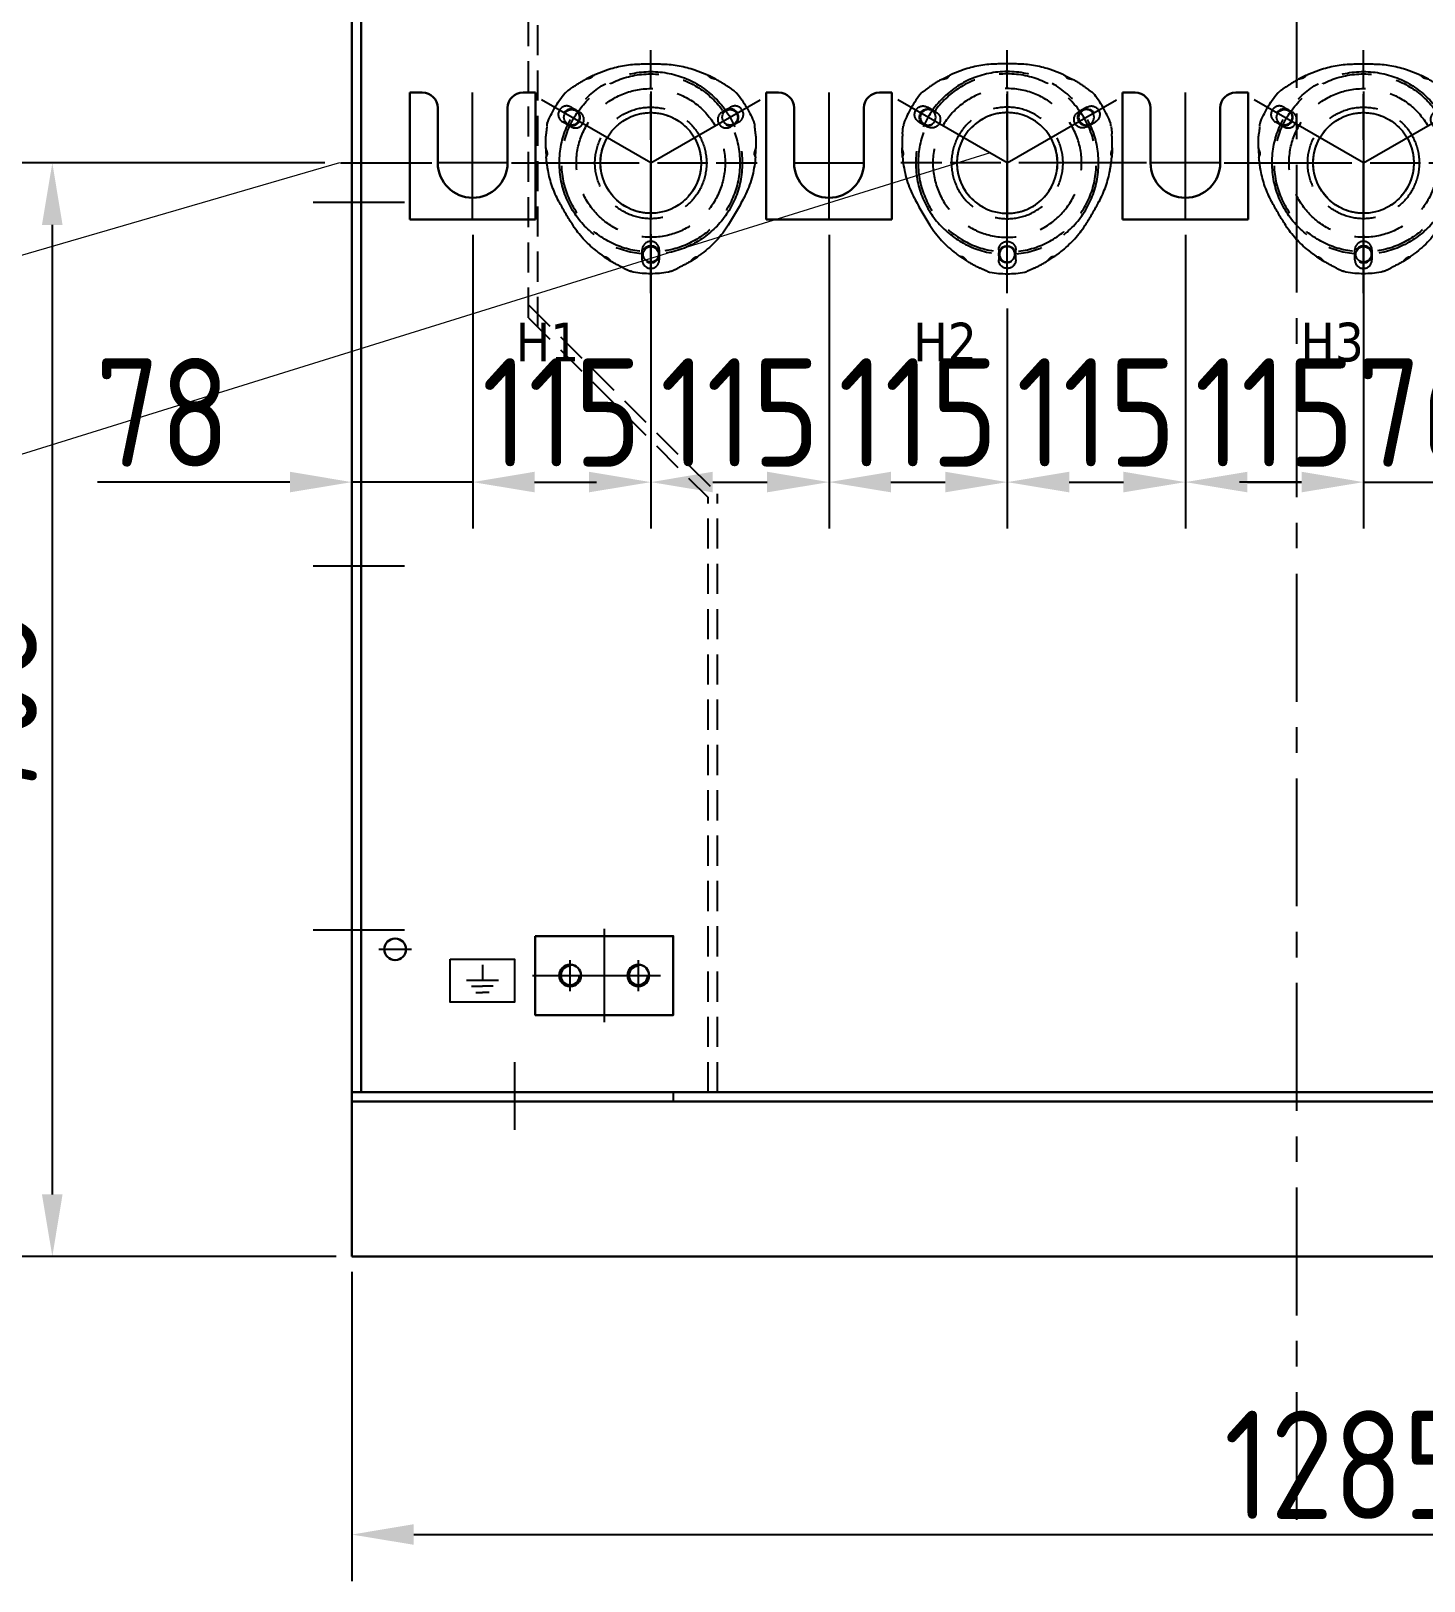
# Model space of a CAD drawing. Header units: millimetres. Extents: x 70841 to 133731, y -170061 to -164340.
# Drawn here: x 71972 to 72871, y -167243 to -166242 of the extents above; entities that cross this region are included whole.
import ezdxf

# ---------------------------------------------------------------- set-up
doc = ezdxf.new("R2010")
doc.units = ezdxf.units.MM
doc.header["$LTSCALE"] = 13
for name, pattern in [('CENTER', [50.8, 31.75, -6.35, 6.35, -6.35]), ('CENTERX2', [101.6, 63.5, -12.7, 12.7, -12.7]), ('DASHED', [0.75, 0.5, -0.25])]:
    doc.linetypes.add(name, pattern=pattern)
for name, color, linetype in [('1', 4, 'Continuous'), ('2细线层', 4, 'Continuous'), ('3中心线层', 1, 'CENTER'), ('4虚线层', 6, 'DASHED'), ('粗实线', 4, 'Continuous')]:
    doc.layers.add(name, color=color, linetype=linetype)
doc.layers.add('标注、文本', color=3, linetype='Continuous', lineweight=25)
doc.layers.add('铁心', color=3, linetype='Continuous', lineweight=0)
doc.styles.get("Standard").update_dxf_attribs({"font": 'gbenor.shx', "bigfont": 'gbcbig.shx'})
doc.styles.add('Tahoma$001', font='tahoma.ttf', dxfattribs={"height": 2.159784})
doc.dimstyles.new('1-15', dxfattribs={"dimscale": 20, "dimtxt": 3.5, "dimasz": 2, "dimexe": 1.5, "dimexo": 0.5, "dimgap": 0.5, "dimtad": 1, "dimtoh": 1, "dimdec": 1, "dimdsep": 46, "dimtxsty": 'Standard', "dimcen": 2.5, "dimclrd": 3, "dimclre": 3, "dimclrt": 3, "dimadec": 0, "dimazin": 2, "dimtfac": 1, "dimtdec": 1, "dimtmove": 0, "dimatfit": 2, "dimfxl": 1, "dimarcsym": 0})

# ---------------------------------------------------------------- blocks, each defined once
blk = doc.blocks.new('A$C712F3155')
at = {"layer": '1', "color": 1, "linetype": 'CENTERX2', "lineweight": -3, "ltscale": 0.1}
for p, q in [((90, 0), (90, 157)), ((90, 130.3), (90, 35.5)), ((90, 84.1), (19.5, 124.8)), ((90, 84.1), (160.5, 124.8)), ((0, 84.1), (158.7, 84.1))]:
    blk.add_line(p, q, dxfattribs=at)
blk.add_circle((90, 84.1), 59, dxfattribs=at)
at = {"layer": '2细线层'}
for centre in [(38.9, 113.6), (141.1, 113.6), (90, 25.1)]:
    blk.add_circle(centre, 5, dxfattribs=at)
at = {"layer": '标注、文本'}
for centre in [(38.9, 113.6), (141.1, 113.6), (90, 25.1)]:
    blk.add_arc(centre, 5.5, 242.6715, 150, dxfattribs=at)
at = {"layer": '粗实线'}
blk.add_circle((90, 84.1), 32.5, dxfattribs=at)
blk = doc.blocks.new('A$C03F92070')
at = {"layer": '4虚线层', "ltscale": 5}
for p, q in [((67.8, 40.2), (67.8, 116)), ((16.4, 107.6), (22, 104.3)), ((113.7, 104.3), (119.3, 107.6)), ((16.5, 94.8), (10.9, 98)), ((124.8, 98), (119.2, 94.8)), ((23.3, 71.5), (112.4, 71.5)), ((62.3, 8.9), (62.3, 15.4)), ((73.3, 15.4), (73.3, 8.9))]:
    blk.add_line(p, q, dxfattribs=at)
for radius in [57.5, 48, 36, 32.5]:
    blk.add_circle((67.8, 71.5), radius, dxfattribs=at)
at = {"layer": '4虚线层', "ltscale": 5, "extrusion": (0, 0, -1)}
for centre, radius, start, end in [((-68.8, 46.5), 90, 64.9245, 71.0219), ((-62.3, 65.4), 70, 71.0219, 87.9453), ((-67.8, -88), 223.5, 87.9453, 92.0547), ((-73.4, 65.4), 70, 92.0547, 108.9781), ((-66.9, 46.5), 90, 108.9781, 115.0755), ((-68.8, 46.5), 90, 55.4521, 61.3818), ((-66.9, 46.5), 90, 118.6182, 124.5479), ((-67.8, 71.5), 71.5, 20.9645, 39.0355), ((-68.8, 46.5), 90, 51.0831, 52.2343), ((-66.9, 46.5), 90, 127.7657, 128.9169), ((-67.8, 71.5), 71.5, 140.9645, 159.0355), ((-90, 83.1), 90, 358.6182, 4.5479), ((-90, 83.1), 90, 7.7657, 8.9169), ((-45.7, 83.1), 90, 171.0831, 172.2343), ((-45.7, 83.1), 90, 175.4521, 181.3818), ((-90, 83.1), 90, 349.4672, 355.0755), ((-65.6, 80.8), 70, 186.6023, 207.2178), ((-45.7, 83.1), 90, 184.9245, 186.6023), ((-70.3, 79.5), 70, 331.9245, 349.4672), ((-205.8, 151.7), 223.5, 327.6503, 331.9245), ((71, 151), 223.5, 207.2178, 212.3568), ((-76.1, 69.6), 70, 310.1708, 327.6503), ((-58.7, 68.9), 70, 212.3568, 233.0262), ((-89, 84.9), 90, 304.9245, 310.1708), ((-46.7, 84.9), 90, 233.0262, 235.0755), ((-89, 84.9), 90, 295.4521, 301.3818), ((-89, 84.9), 90, 291.0831, 292.2343), ((-67.8, 71.5), 71.5, 260.9645, 279.0355), ((-46.7, 84.9), 90, 247.7657, 248.9169), ((-46.7, 84.9), 90, 238.6182, 244.5479)]:
    blk.add_arc(centre, radius, start, end, dxfattribs=at)
at = {"layer": '4虚线层', "ltscale": 5}
for centre, start, end in [((13.6, 102.8), 60, 240), ((19.2, 99.6), 240, 60), ((116.5, 99.6), 120, 300), ((122.1, 102.8), 300, 120), ((67.8, 15.4), 0, 180), ((67.8, 8.9), 180, 0)]:
    blk.add_arc(centre, 5.5, start, end, dxfattribs=at)
for points, knots in [([(17.8, 120.6), (17.8, 120.6), (17.7, 120.6), (17.6, 120.5), (17.3, 120.3), (16.9, 120), (16.6, 119.8), (16.3, 119.6), (16, 119.4), (15.8, 119.2), (15.7, 119.2)], [0, 0, 0, 0, 0.026865, 0.187364, 0.351072, 0.511786, 0.674931, 0.783277, 0.891149, 1, 1, 1, 1]), ([(30.9, 128.1), (30.9, 128.1), (30.9, 128.1), (30.8, 128.1), (30.8, 128), (30.6, 128), (30.5, 127.9), (30.2, 127.8), (30, 127.7), (29.7, 127.5), (29.5, 127.4), (29.2, 127.3), (29, 127.2), (28.6, 127), (28.4, 126.9), (28, 126.7), (27.8, 126.6), (27.4, 126.4), (27.2, 126.3), (26.9, 126.1), (26.7, 126), (26.4, 125.8), (26.2, 125.8), (26, 125.6), (25.9, 125.6), (25.7, 125.5), (25.6, 125.4), (25.6, 125.4), (25.6, 125.4), (25.6, 125.4), (25.6, 125.4), (25.6, 125.4)], [0, 0, 0, 0, 0.043819, 0.043819, 0.119878, 0.119878, 0.195937, 0.195937, 0.271996, 0.271996, 0.348055, 0.348055, 0.424114, 0.424114, 0.500173, 0.500173, 0.576231, 0.576231, 0.65229, 0.65229, 0.728349, 0.728349, 0.804408, 0.804408, 0.880467, 0.880467, 0.956526, 0.956526, 0.994556, 0.994556, 1, 1, 1, 1]), ([(30.7, 128), (30.6, 128), (30.6, 127.9), (30.5, 127.8), (30.4, 127.8), (30.3, 127.6), (30.2, 127.5), (30.1, 127.4), (30, 127.3), (29.9, 127), (29.8, 126.9), (29.6, 126.7), (29.5, 126.6), (29.3, 126.5), (29.2, 126.4), (28.9, 126.3), (28.8, 126.2), (28.4, 126.1), (28.1, 126), (27.5, 125.9), (27.3, 125.8), (26.9, 125.8), (26.7, 125.7), (26.5, 125.7), (26.4, 125.7), (26, 125.6), (25.8, 125.6), (25.7, 125.5)], [0, 0, 0, 0, 0.0625, 0.0625, 0.125, 0.125, 0.1875, 0.1875, 0.25, 0.25, 0.3125, 0.3125, 0.375, 0.375, 0.4375, 0.4375, 0.5, 0.5, 0.625, 0.625, 0.75, 0.75, 0.8125, 0.8125, 0.875, 0.875, 1, 1, 1, 1]), ([(110.1, 125.4), (110.1, 125.4), (110.1, 125.4), (110.1, 125.4), (110.1, 125.4), (110.1, 125.4), (110, 125.5), (109.8, 125.6), (109.7, 125.6), (109.5, 125.8), (109.3, 125.8), (109, 126), (108.8, 126.1), (108.5, 126.3), (108.3, 126.4), (107.9, 126.6), (107.7, 126.7), (107.3, 126.9), (107.1, 127), (106.7, 127.2), (106.5, 127.3), (106.2, 127.5), (106, 127.5), (105.7, 127.7), (105.5, 127.8), (105.2, 127.9), (105.1, 128), (104.9, 128), (104.9, 128.1), (104.8, 128.1), (104.8, 128.1), (104.8, 128.1), (104.8, 128.1), (104.8, 128.1)], [0, 0, 0, 0, 0.005743, 0.005743, 0.043766, 0.043766, 0.119813, 0.119813, 0.195859, 0.195859, 0.271906, 0.271906, 0.347952, 0.347952, 0.423999, 0.423999, 0.500046, 0.500046, 0.576092, 0.576092, 0.652139, 0.652139, 0.728185, 0.728185, 0.804232, 0.804232, 0.880279, 0.880279, 0.956325, 0.956325, 0.994349, 0.994349, 1, 1, 1, 1]), ([(110, 125.5), (109.9, 125.5), (109.8, 125.6), (109.6, 125.6), (109.5, 125.6), (109.2, 125.7), (109, 125.7), (108.4, 125.8), (108.2, 125.9), (107.6, 126), (107.3, 126.1), (106.9, 126.2), (106.8, 126.3), (106.5, 126.4), (106.4, 126.5), (106.2, 126.6), (106.1, 126.7), (105.9, 126.9), (105.8, 127), (105.7, 127.3), (105.6, 127.3), (105.5, 127.5), (105.4, 127.6), (105.3, 127.8), (105.2, 127.8), (105.1, 127.9), (105.1, 128), (105, 128)], [0, 0, 0, 0, 0.0625, 0.0625, 0.125, 0.125, 0.25, 0.25, 0.375, 0.375, 0.5, 0.5, 0.5625, 0.5625, 0.625, 0.625, 0.6875, 0.6875, 0.75, 0.75, 0.8125, 0.8125, 0.875, 0.875, 0.9375, 0.9375, 1, 1, 1, 1]), ([(120, 119.2), (119.9, 119.2), (119.8, 119.3), (119.7, 119.4), (119.5, 119.5), (119.4, 119.6), (119.3, 119.6), (119.1, 119.8), (118.8, 120), (118.4, 120.3), (118.1, 120.5), (118, 120.6), (117.9, 120.6), (117.9, 120.6)], [0, 0, 0, 0, 0.05466, 0.108896, 0.162888, 0.216817, 0.270864, 0.325211, 0.488741, 0.649833, 0.813717, 0.974388, 1, 1, 1, 1]), ([(13.9, 117.8), (13.9, 117.8), (13.9, 117.8), (13.8, 117.7), (13.8, 117.7), (13.7, 117.6), (13.7, 117.6)], [0, 0, 0, 0, 0.272943, 0.542517, 0.809704, 1, 1, 1, 1]), ([(14.2, 118), (14.2, 118), (14.1, 118), (14.1, 117.9), (14, 117.9), (14, 117.8), (13.9, 117.8)], [0, 0, 0, 0, 0.251777, 0.501943, 0.751136, 1, 1, 1, 1]), ([(14.6, 118.3), (14.5, 118.2), (14.5, 118.2), (14.4, 118.1), (14.3, 118.1), (14.2, 118), (14.2, 118)], [0, 0, 0, 0, 0.251749, 0.501948, 0.751171, 1, 1, 1, 1]), ([(15.7, 119.2), (15.7, 119.1), (15.6, 119), (15.5, 118.9), (15.3, 118.8), (15.2, 118.7), (15.1, 118.6), (14.9, 118.5), (14.8, 118.5), (14.7, 118.4), (14.6, 118.3), (14.6, 118.3)], [0, 0, 0, 0, 0.114473, 0.22719, 0.338528, 0.448878, 0.558641, 0.668227, 0.778044, 0.888502, 1, 1, 1, 1]), ([(121.1, 118.3), (121.1, 118.3), (121, 118.4), (120.9, 118.5), (120.8, 118.5), (120.6, 118.6), (120.5, 118.7), (120.4, 118.8), (120.2, 118.9), (120.1, 119), (120, 119.1), (120, 119.2)], [0, 0, 0, 0, 0.111498, 0.221956, 0.331773, 0.441359, 0.551122, 0.661472, 0.77281, 0.885527, 1, 1, 1, 1]), ([(121.5, 118), (121.5, 118), (121.4, 118.1), (121.3, 118.1), (121.2, 118.2), (121.2, 118.2), (121.1, 118.3)], [0, 0, 0, 0, 0.248829, 0.498052, 0.748251, 1, 1, 1, 1]), ([(121.8, 117.8), (121.7, 117.8), (121.7, 117.9), (121.6, 117.9), (121.6, 118), (121.5, 118), (121.5, 118)], [0, 0, 0, 0, 0.248864, 0.498057, 0.748223, 1, 1, 1, 1]), ([(122, 117.6), (122, 117.6), (121.9, 117.7), (121.9, 117.7), (121.8, 117.8), (121.8, 117.8), (121.8, 117.8)], [0, 0, 0, 0, 0.190293, 0.457482, 0.727057, 1, 1, 1, 1]), ([(0.5, 92.8), (0.5, 92.7), (0.5, 92.6), (0.5, 92.4), (0.5, 92.3), (0.4, 92.1), (0.4, 91.9), (0.4, 91.7), (0.4, 91.3), (0.3, 90.9), (0.3, 90.5), (0.3, 90.3), (0.3, 90.3), (0.3, 90.2)], [0, 0, 0, 0, 0.05466, 0.108897, 0.162889, 0.216817, 0.270864, 0.325211, 0.488741, 0.649833, 0.813717, 0.974388, 1, 1, 1, 1]), ([(0.7, 94.3), (0.7, 94.2), (0.7, 94.1), (0.6, 94), (0.6, 93.8), (0.6, 93.6), (0.6, 93.5), (0.6, 93.3), (0.6, 93.1), (0.5, 93), (0.5, 92.8), (0.5, 92.8)], [0, 0, 0, 0, 0.111498, 0.221956, 0.331773, 0.441359, 0.551122, 0.661472, 0.77281, 0.885527, 1, 1, 1, 1]), ([(0.7, 94.7), (0.7, 94.6), (0.7, 94.6), (0.7, 94.5), (0.7, 94.4), (0.7, 94.3), (0.7, 94.3)], [0, 0, 0, 0, 0.248829, 0.498052, 0.748251, 1, 1, 1, 1]), ([(0.8, 95.3), (0.8, 95.3), (0.8, 95.2), (0.8, 95.2), (0.8, 95.1), (0.8, 95), (0.8, 95)], [0, 0, 0, 0, 0.190297, 0.457484, 0.727058, 1, 1, 1, 1]), ([(134.9, 95), (134.9, 95), (134.9, 95.1), (134.9, 95.2), (134.9, 95.2), (134.9, 95.3), (134.9, 95.3)], [0, 0, 0, 0, 0.272943, 0.542517, 0.809704, 1, 1, 1, 1]), ([(135, 94.7), (135, 94.7), (134.9, 94.8), (134.9, 94.8), (134.9, 94.9), (134.9, 95), (134.9, 95)], [0, 0, 0, 0, 0.251777, 0.501943, 0.751136, 1, 1, 1, 1]), ([(135, 94.3), (135, 94.3), (135, 94.4), (135, 94.5), (135, 94.6), (135, 94.6), (135, 94.7)], [0, 0, 0, 0, 0.251749, 0.501948, 0.751171, 1, 1, 1, 1]), ([(135.2, 92.8), (135.2, 92.8), (135.2, 93), (135.1, 93.1), (135.1, 93.3), (135.1, 93.5), (135.1, 93.6), (135.1, 93.8), (135.1, 94), (135, 94.1), (135, 94.2), (135, 94.3)], [0, 0, 0, 0, 0.114473, 0.22719, 0.338528, 0.448878, 0.558641, 0.668227, 0.778044, 0.888502, 1, 1, 1, 1]), ([(135.4, 90.2), (135.4, 90.3), (135.4, 90.3), (135.4, 90.5), (135.4, 90.9), (135.3, 91.3), (135.3, 91.7), (135.3, 92.1), (135.2, 92.4), (135.2, 92.7), (135.2, 92.8)], [0, 0, 0, 0, 0.026865, 0.187364, 0.351073, 0.511786, 0.674931, 0.783277, 0.891149, 1, 1, 1, 1]), ([(0, 81.2), (0, 81.2), (0, 81.2), (0, 81.1), (0, 81.1), (0, 81.1), (0, 81), (0, 80.8), (0, 80.7), (0, 80.4), (0, 80.2), (0.1, 79.8), (0.1, 79.7), (0.1, 79.2), (0.1, 79), (0.1, 78.6), (0.1, 78.4), (0.1, 77.9), (0.2, 77.7), (0.2, 77.3), (0.2, 77.1), (0.2, 76.7), (0.2, 76.5), (0.3, 76.1), (0.3, 76), (0.3, 75.7), (0.3, 75.5), (0.3, 75.3), (0.3, 75.3), (0.3, 75.2), (0.3, 75.2), (0.3, 75.2), (0.3, 75.2), (0.3, 75.2)], [0, 0, 0, 0, 0.005743, 0.005743, 0.043766, 0.043766, 0.119813, 0.119813, 0.195859, 0.195859, 0.271906, 0.271906, 0.347952, 0.347952, 0.423999, 0.423999, 0.500046, 0.500046, 0.576092, 0.576092, 0.652139, 0.652139, 0.728185, 0.728185, 0.804232, 0.804232, 0.880279, 0.880279, 0.956325, 0.956325, 0.994349, 0.994349, 1, 1, 1, 1]), ([(0, 81), (0, 80.9), (0, 80.8), (0.1, 80.6), (0.1, 80.5), (0.2, 80.2), (0.3, 80), (0.5, 79.5), (0.6, 79.2), (0.8, 78.7), (0.8, 78.4), (0.9, 78), (0.9, 77.8), (1, 77.5), (1, 77.4), (0.9, 77.1), (0.9, 77), (0.8, 76.7), (0.8, 76.6), (0.7, 76.3), (0.6, 76.2), (0.5, 76), (0.5, 75.9), (0.4, 75.8), (0.4, 75.7), (0.3, 75.5), (0.3, 75.5), (0.3, 75.4)], [0, 0, 0, 0, 0.0625, 0.0625, 0.125, 0.125, 0.25, 0.25, 0.375, 0.375, 0.5, 0.5, 0.5625, 0.5625, 0.625, 0.625, 0.6875, 0.6875, 0.75, 0.75, 0.8125, 0.8125, 0.875, 0.875, 0.9375, 0.9375, 1, 1, 1, 1]), ([(135.4, 75.4), (135.4, 75.5), (135.4, 75.5), (135.3, 75.7), (135.3, 75.8), (135.2, 75.9), (135.2, 76), (135.1, 76.2), (135, 76.3), (134.9, 76.6), (134.9, 76.7), (134.8, 77), (134.8, 77.1), (134.7, 77.4), (134.7, 77.5), (134.8, 77.8), (134.8, 78), (134.9, 78.4), (134.9, 78.7), (135.1, 79.2), (135.2, 79.5), (135.3, 79.8), (135.4, 80), (135.5, 80.2), (135.5, 80.3), (135.6, 80.6), (135.7, 80.8), (135.7, 81)], [0, 0, 0, 0, 0.0625, 0.0625, 0.125, 0.125, 0.1875, 0.1875, 0.25, 0.25, 0.3125, 0.3125, 0.375, 0.375, 0.4375, 0.4375, 0.5, 0.5, 0.625, 0.625, 0.75, 0.75, 0.8125, 0.8125, 0.875, 0.875, 1, 1, 1, 1]), ([(135.4, 75.2), (135.4, 75.2), (135.4, 75.2), (135.4, 75.3), (135.4, 75.3), (135.4, 75.5), (135.4, 75.7), (135.4, 76), (135.4, 76.1), (135.5, 76.5), (135.5, 76.7), (135.5, 77.1), (135.5, 77.3), (135.5, 77.7), (135.6, 78), (135.6, 78.4), (135.6, 78.6), (135.6, 79), (135.6, 79.3), (135.6, 79.7), (135.6, 79.9), (135.7, 80.2), (135.7, 80.4), (135.7, 80.7), (135.7, 80.8), (135.7, 81), (135.7, 81.1), (135.7, 81.1), (135.7, 81.1), (135.7, 81.2), (135.7, 81.2), (135.7, 81.2)], [0, 0, 0, 0, 0.043819, 0.043819, 0.119878, 0.119878, 0.195937, 0.195937, 0.271996, 0.271996, 0.348055, 0.348055, 0.424114, 0.424114, 0.500173, 0.500173, 0.576232, 0.576232, 0.65229, 0.65229, 0.728349, 0.728349, 0.804408, 0.804408, 0.880467, 0.880467, 0.956526, 0.956526, 0.994556, 0.994556, 1, 1, 1, 1]), ([(37.3, 11.2), (37.3, 11.2), (37.3, 11.2), (37.4, 11.1), (37.4, 11.1), (37.6, 11), (37.7, 10.9), (37.9, 10.7), (38.1, 10.6), (38.4, 10.4), (38.6, 10.3), (38.9, 10.1), (39.1, 10), (39.4, 9.7), (39.6, 9.6), (40, 9.4), (40.2, 9.3), (40.5, 9), (40.7, 8.9), (41, 8.7), (41.2, 8.6), (41.5, 8.4), (41.6, 8.3), (41.9, 8.2), (42, 8.1), (42.2, 8), (42.2, 8), (42.3, 7.9), (42.3, 7.9), (42.3, 7.9), (42.3, 7.9), (42.3, 7.9)], [0, 0, 0, 0, 0.043819, 0.043819, 0.119878, 0.119878, 0.195937, 0.195937, 0.271996, 0.271996, 0.348055, 0.348055, 0.424114, 0.424114, 0.500173, 0.500173, 0.576231, 0.576231, 0.65229, 0.65229, 0.728349, 0.728349, 0.804408, 0.804408, 0.880467, 0.880467, 0.956526, 0.956526, 0.994556, 0.994556, 1, 1, 1, 1]), ([(37.5, 11.1), (37.5, 11), (37.6, 11), (37.7, 11), (37.8, 10.9), (38, 10.9), (38.1, 10.9), (38.3, 10.9), (38.5, 10.9), (38.7, 10.8), (38.8, 10.8), (39.1, 10.8), (39.3, 10.7), (39.5, 10.6), (39.6, 10.5), (39.9, 10.4), (40, 10.3), (40.3, 10), (40.5, 9.8), (40.9, 9.4), (41.1, 9.2), (41.3, 8.9), (41.4, 8.8), (41.6, 8.6), (41.7, 8.5), (41.9, 8.2), (42, 8.1), (42.1, 8)], [0, 0, 0, 0, 0.0625, 0.0625, 0.125, 0.125, 0.1875, 0.1875, 0.25, 0.25, 0.3125, 0.3125, 0.375, 0.375, 0.4375, 0.4375, 0.5, 0.5, 0.625, 0.625, 0.75, 0.75, 0.8125, 0.8125, 0.875, 0.875, 1, 1, 1, 1]), ([(93.4, 7.9), (93.4, 7.9), (93.4, 7.9), (93.4, 7.9), (93.4, 7.9), (93.5, 8), (93.5, 8), (93.7, 8.1), (93.8, 8.2), (94.1, 8.3), (94.2, 8.4), (94.5, 8.6), (94.7, 8.7), (95, 8.9), (95.2, 9), (95.6, 9.3), (95.7, 9.4), (96.1, 9.6), (96.3, 9.7), (96.7, 10), (96.8, 10.1), (97.2, 10.3), (97.3, 10.4), (97.6, 10.6), (97.8, 10.7), (98, 10.9), (98.1, 11), (98.3, 11.1), (98.3, 11.1), (98.4, 11.2), (98.4, 11.2), (98.4, 11.2), (98.4, 11.2), (98.4, 11.2)], [0, 0, 0, 0, 0.005743, 0.005743, 0.043766, 0.043766, 0.119813, 0.119813, 0.195859, 0.195859, 0.271906, 0.271906, 0.347952, 0.347952, 0.423999, 0.423999, 0.500046, 0.500046, 0.576092, 0.576092, 0.652139, 0.652139, 0.728185, 0.728185, 0.804232, 0.804232, 0.880279, 0.880279, 0.956325, 0.956325, 0.994349, 0.994349, 1, 1, 1, 1]), ([(93.6, 8), (93.6, 8), (93.7, 8.1), (93.8, 8.2), (93.9, 8.3), (94.1, 8.6), (94.3, 8.8), (94.6, 9.2), (94.8, 9.4), (95.2, 9.8), (95.4, 10), (95.7, 10.3), (95.8, 10.4), (96.1, 10.5), (96.2, 10.6), (96.4, 10.7), (96.6, 10.8), (96.9, 10.8), (97, 10.8), (97.2, 10.9), (97.4, 10.9), (97.6, 10.9), (97.7, 10.9), (97.9, 10.9), (98, 11), (98.1, 11), (98.2, 11), (98.2, 11.1)], [0, 0, 0, 0, 0.0625, 0.0625, 0.125, 0.125, 0.25, 0.25, 0.375, 0.375, 0.5, 0.5, 0.5625, 0.5625, 0.625, 0.625, 0.6875, 0.6875, 0.75, 0.75, 0.8125, 0.8125, 0.875, 0.875, 0.9375, 0.9375, 1, 1, 1, 1]), ([(50.3, 3.6), (50.3, 3.6), (50.4, 3.5), (50.6, 3.5), (50.9, 3.3), (51.3, 3.1), (51.7, 3), (52, 2.8), (52.3, 2.7), (52.5, 2.6), (52.6, 2.5)], [0, 0, 0, 0, 0.026866, 0.187364, 0.351073, 0.511786, 0.674931, 0.783277, 0.891149, 1, 1, 1, 1]), ([(52.6, 2.5), (52.7, 2.5), (52.8, 2.5), (52.9, 2.4), (53.1, 2.3), (53.3, 2.3), (53.4, 2.2), (53.6, 2.1), (53.7, 2.1), (53.8, 2), (53.9, 2), (54, 1.9)], [0, 0, 0, 0, 0.114473, 0.22719, 0.338528, 0.448878, 0.558641, 0.668227, 0.778044, 0.888502, 1, 1, 1, 1]), ([(54, 1.9), (54, 1.9), (54.1, 1.9), (54.2, 1.9), (54.3, 1.8), (54.3, 1.8), (54.4, 1.8)], [0, 0, 0, 0, 0.251749, 0.501948, 0.751171, 1, 1, 1, 1]), ([(54.4, 1.8), (54.4, 1.8), (54.5, 1.7), (54.5, 1.7), (54.6, 1.7), (54.7, 1.7), (54.7, 1.6)], [0, 0, 0, 0, 0.251777, 0.501943, 0.751136, 1, 1, 1, 1]), ([(54.7, 1.6), (54.7, 1.6), (54.8, 1.6), (54.8, 1.6), (54.9, 1.6), (54.9, 1.5), (54.9, 1.5)], [0, 0, 0, 0, 0.272943, 0.542518, 0.809705, 1, 1, 1, 1]), ([(80.8, 1.5), (80.8, 1.5), (80.8, 1.6), (80.9, 1.6), (80.9, 1.6), (81, 1.6), (81, 1.6)], [0, 0, 0, 0, 0.190295, 0.457482, 0.727057, 1, 1, 1, 1]), ([(81, 1.6), (81, 1.7), (81.1, 1.7), (81.2, 1.7), (81.2, 1.7), (81.3, 1.8), (81.3, 1.8)], [0, 0, 0, 0, 0.248864, 0.498057, 0.748223, 1, 1, 1, 1]), ([(81.3, 1.8), (81.4, 1.8), (81.4, 1.8), (81.5, 1.9), (81.6, 1.9), (81.7, 1.9), (81.7, 1.9)], [0, 0, 0, 0, 0.248829, 0.498052, 0.748251, 1, 1, 1, 1]), ([(81.7, 1.9), (81.8, 2), (81.9, 2), (82, 2.1), (82.1, 2.1), (82.3, 2.2), (82.4, 2.3), (82.6, 2.3), (82.7, 2.4), (82.9, 2.5), (83, 2.5), (83.1, 2.5)], [0, 0, 0, 0, 0.111498, 0.221956, 0.331773, 0.441359, 0.551122, 0.661472, 0.77281, 0.885527, 1, 1, 1, 1]), ([(83.1, 2.5), (83.1, 2.5), (83.2, 2.6), (83.4, 2.7), (83.5, 2.7), (83.7, 2.8), (83.8, 2.9), (84.1, 3), (84.4, 3.1), (84.8, 3.3), (85.1, 3.5), (85.3, 3.5), (85.4, 3.6), (85.4, 3.6)], [0, 0, 0, 0, 0.05466, 0.108897, 0.162889, 0.216817, 0.270864, 0.325211, 0.488741, 0.649834, 0.813718, 0.974389, 1, 1, 1, 1])]:
    blk.add_open_spline(points, degree=3, knots=knots, dxfattribs=at)
blk.add_open_spline([(0.8, 95.3), (0.8, 95.2), (0.8, 95.1), (0.8, 95)], degree=3, dxfattribs=at)
blk = doc.blocks.new('A$C78BF4BCD')
at = {"layer": '1', "color": 1, "linetype": 'CENTERX2', "lineweight": -3, "ltscale": 0.1}
for p, q in [((40.5, 0), (40.5, 82)), ((63, 36.5), (18, 36.5))]:
    blk.add_line(p, q, dxfattribs=at)
at = {"layer": '粗实线', "lineweight": 30}
for p, q in [((0, 0), (0, 82)), ((8, 82), (0, 82)), ((81, 82), (73, 82)), ((81, 0), (81, 82)), ((18, 36.5), (18, 72)), ((63, 36.5), (63, 72)), ((81, 0), (0, 0))]:
    blk.add_line(p, q, dxfattribs=at)
for centre, radius, start, end in [((8, 72), 10, 0, 90), ((73, 72), 10, 90, 180), ((40.5, 36.5), 22.5, 180, 0)]:
    blk.add_arc(centre, radius, start, end, dxfattribs=at)
blk = doc.blocks.new('257561')
at = {"layer": '标注、文本'}
for p, q in [((856.87, 2219.06), (856.87, 2214.09)), ((851.69, 2214.09), (862.06, 2214.09)), ((853.4, 2212.22), (856.87, 2212.22)), ((860.35, 2212.22), (856.87, 2212.22)), ((854.71, 2210.17), (856.87, 2210.17)), ((859.04, 2210.17), (856.87, 2210.17))]:
    blk.add_line(p, q, dxfattribs=at)
blk = doc.blocks.new('*D1711')
at = {"layer": 'Defpoints', "color": 0, "transparency": 16777216}
for p in [(72179.4, -167033.6), (73464.4, -167033.6), (73464.4, -167213.2)]:
    blk.add_point(p, dxfattribs=at)
at = {"layer": '标注、文本', "color": 3, "lineweight": -2, "transparency": 16777216}
for p, q in [((72179.4, -167043.6), (72179.4, -167243.2)), ((73464.4, -167043.6), (73464.4, -167243.2)), ((72219.4, -167213.2), (73424.4, -167213.2))]:
    blk.add_line(p, q, dxfattribs=at)
at = {"layer": '标注、文本', "color": 3, "transparency": 16777216}
for points in [[(72219.4, -167206.5), (72219.4, -167219.8), (72179.4, -167213.2)], [(73424.4, -167206.5), (73424.4, -167219.8), (73464.4, -167213.2)]]:
    blk.add_solid(points, dxfattribs=at)
at = {"layer": '标注、文本', "color": 3, "transparency": 16777216, "insert": (72821.9, -167168.2), "char_height": 70, "attachment_point": 5}
blk.add_mtext('1285', dxfattribs=at)
blk = doc.blocks.new('*D1712')
at = {"layer": 'Defpoints', "color": 0, "transparency": 16777216}
for p in [(71888.6, -165483.6), (72179.4, -165483.6), (72179.4, -167033.6)]:
    blk.add_point(p, dxfattribs=at)
at = {"layer": '标注、文本', "color": 3, "lineweight": -2, "transparency": 16777216}
for p, q in [((72169.4, -165483.6), (71858.6, -165483.6)), ((71888.6, -166993.6), (71888.6, -165523.6)), ((72169.4, -167033.6), (71858.6, -167033.6))]:
    blk.add_line(p, q, dxfattribs=at)
at = {"layer": '标注、文本', "color": 3, "transparency": 16777216}
for points in [[(71882, -165523.6), (71895.3, -165523.6), (71888.6, -165483.6)], [(71882, -166993.6), (71895.3, -166993.6), (71888.6, -167033.6)]]:
    blk.add_solid(points, dxfattribs=at)
at = {"layer": '标注、文本', "color": 3, "transparency": 16777216, "insert": (71843.6, -166258.6), "char_height": 70, "attachment_point": 5, "rotation": 90}
blk.add_mtext('1600', dxfattribs=at)
blk = doc.blocks.new('*D1713')
at = {"layer": 'Defpoints', "color": 0, "transparency": 16777216}
for p in [(72179.4, -166364.1), (72257.4, -166364.1), (72179.4, -166533.7)]:
    blk.add_point(p, dxfattribs=at)
at = {"layer": '标注、文本', "color": 3, "lineweight": -2, "transparency": 16777216}
for p, q in [((72179.4, -166374.1), (72179.4, -166563.7)), ((72257.4, -166374.1), (72257.4, -166563.7)), ((72139.4, -166533.7), (72015.2, -166533.7)), ((72257.4, -166533.7), (72179.4, -166533.7)), ((72297.4, -166533.7), (72337.4, -166533.7))]:
    blk.add_line(p, q, dxfattribs=at)
at = {"layer": '标注、文本', "color": 3, "transparency": 16777216}
for points in [[(72139.4, -166527), (72139.4, -166540.3), (72179.4, -166533.7)], [(72297.4, -166527), (72297.4, -166540.3), (72257.4, -166533.7)]]:
    blk.add_solid(points, dxfattribs=at)
at = {"layer": '标注、文本', "color": 3, "transparency": 16777216, "insert": (72057.3, -166488.7), "char_height": 70, "attachment_point": 5}
blk.add_mtext('78', dxfattribs=at)
blk = doc.blocks.new('*D1714')
at = {"layer": 'Defpoints', "color": 0, "transparency": 16777216}
for p in [(72372.4, -166363.6), (72257.4, -166364.1), (72372.4, -166533.7)]:
    blk.add_point(p, dxfattribs=at)
at = {"layer": '标注、文本', "color": 3, "lineweight": -2, "transparency": 16777216}
for p, q in [((72372.4, -166373.6), (72372.4, -166563.7)), ((72257.4, -166374.1), (72257.4, -166563.7)), ((72297.4, -166533.7), (72332.4, -166533.7))]:
    blk.add_line(p, q, dxfattribs=at)
at = {"layer": '标注、文本', "color": 3, "transparency": 16777216}
for points in [[(72297.4, -166527), (72297.4, -166540.3), (72257.4, -166533.7)], [(72332.4, -166527), (72332.4, -166540.3), (72372.4, -166533.7)]]:
    blk.add_solid(points, dxfattribs=at)
at = {"layer": '标注、文本', "color": 3, "transparency": 16777216, "insert": (72314.9, -166488.7), "char_height": 70, "attachment_point": 5}
blk.add_mtext('115', dxfattribs=at)
blk = doc.blocks.new('*D1715')
at = {"layer": 'Defpoints', "color": 0, "transparency": 16777216}
for p in [(72487.4, -166364.1), (72372.4, -166399.1), (72487.4, -166533.7)]:
    blk.add_point(p, dxfattribs=at)
at = {"layer": '标注、文本', "color": 3, "lineweight": -2, "transparency": 16777216}
for p, q in [((72487.4, -166374.1), (72487.4, -166563.7)), ((72372.4, -166409.1), (72372.4, -166563.7)), ((72412.4, -166533.7), (72447.4, -166533.7))]:
    blk.add_line(p, q, dxfattribs=at)
at = {"layer": '标注、文本', "color": 3, "transparency": 16777216}
for points in [[(72412.4, -166527), (72412.4, -166540.3), (72372.4, -166533.7)], [(72447.4, -166527), (72447.4, -166540.3), (72487.4, -166533.7)]]:
    blk.add_solid(points, dxfattribs=at)
at = {"layer": '标注、文本', "color": 3, "transparency": 16777216, "insert": (72429.9, -166488.7), "char_height": 70, "attachment_point": 5}
blk.add_mtext('115', dxfattribs=at)
blk = doc.blocks.new('*D1716')
at = {"layer": 'Defpoints', "color": 0, "transparency": 16777216}
for p in [(72487.4, -166364.1), (72602.4, -166411.7), (72602.4, -166533.7)]:
    blk.add_point(p, dxfattribs=at)
at = {"layer": '标注、文本', "color": 3, "lineweight": -2, "transparency": 16777216}
for p, q in [((72487.4, -166374.1), (72487.4, -166563.7)), ((72602.4, -166421.7), (72602.4, -166563.7)), ((72527.4, -166533.7), (72562.4, -166533.7))]:
    blk.add_line(p, q, dxfattribs=at)
at = {"layer": '标注、文本', "color": 3, "transparency": 16777216}
for points in [[(72527.4, -166527), (72527.4, -166540.3), (72487.4, -166533.7)], [(72562.4, -166527), (72562.4, -166540.3), (72602.4, -166533.7)]]:
    blk.add_solid(points, dxfattribs=at)
at = {"layer": '标注、文本', "color": 3, "transparency": 16777216, "insert": (72544.9, -166488.7), "char_height": 70, "attachment_point": 5}
blk.add_mtext('115', dxfattribs=at)
blk = doc.blocks.new('*D1689')
at = {"layer": 'Defpoints', "color": 0, "transparency": 16777216}
for p in [(72717.4, -166364.1), (72602.4, -166411.7), (72717.4, -166533.7)]:
    blk.add_point(p, dxfattribs=at)
at = {"layer": '标注、文本', "color": 3, "lineweight": -2, "transparency": 16777216}
for p, q in [((72717.4, -166374.1), (72717.4, -166563.7)), ((72602.4, -166421.7), (72602.4, -166563.7)), ((72642.4, -166533.7), (72677.4, -166533.7))]:
    blk.add_line(p, q, dxfattribs=at)
at = {"layer": '标注、文本', "color": 3, "transparency": 16777216}
for points in [[(72642.4, -166527), (72642.4, -166540.3), (72602.4, -166533.7)], [(72677.4, -166527), (72677.4, -166540.3), (72717.4, -166533.7)]]:
    blk.add_solid(points, dxfattribs=at)
at = {"layer": '标注、文本', "color": 3, "transparency": 16777216, "insert": (72659.9, -166488.7), "char_height": 70, "attachment_point": 5}
blk.add_mtext('115', dxfattribs=at)
blk = doc.blocks.new('*D1690')
at = {"layer": 'Defpoints', "color": 0, "transparency": 16777216}
for p in [(72717.4, -166364.1), (72832.4, -166364.1), (72832.4, -166533.7)]:
    blk.add_point(p, dxfattribs=at)
at = {"layer": '标注、文本', "color": 3, "lineweight": -2, "transparency": 16777216}
for p, q in [((72717.4, -166374.1), (72717.4, -166563.7)), ((72832.4, -166374.1), (72832.4, -166563.7)), ((72757.4, -166533.7), (72792.4, -166533.7))]:
    blk.add_line(p, q, dxfattribs=at)
at = {"layer": '标注、文本', "color": 3, "transparency": 16777216}
for points in [[(72757.4, -166527), (72757.4, -166540.3), (72717.4, -166533.7)], [(72792.4, -166527), (72792.4, -166540.3), (72832.4, -166533.7)]]:
    blk.add_solid(points, dxfattribs=at)
at = {"layer": '标注、文本', "color": 3, "transparency": 16777216, "insert": (72774.9, -166488.7), "char_height": 70, "attachment_point": 5}
blk.add_mtext('115', dxfattribs=at)
blk = doc.blocks.new('*D1691')
at = {"layer": 'Defpoints', "color": 0, "transparency": 16777216}
for p in [(72832.4, -166376.3), (72908.4, -166376.3), (72908.4, -166533.7)]:
    blk.add_point(p, dxfattribs=at)
at = {"layer": '标注、文本', "color": 3, "lineweight": -2, "transparency": 16777216}
for p, q in [((72832.4, -166386.3), (72832.4, -166563.7)), ((72908.4, -166386.3), (72908.4, -166563.7)), ((72792.4, -166533.7), (72752.4, -166533.7)), ((72832.4, -166533.7), (72908.4, -166533.7)), ((72948.4, -166533.7), (72988.4, -166533.7))]:
    blk.add_line(p, q, dxfattribs=at)
at = {"layer": '标注、文本', "color": 3, "transparency": 16777216}
for points in [[(72792.4, -166527), (72792.4, -166540.3), (72832.4, -166533.7)], [(72948.4, -166527), (72948.4, -166540.3), (72908.4, -166533.7)]]:
    blk.add_solid(points, dxfattribs=at)
at = {"layer": '标注、文本', "color": 3, "transparency": 16777216, "insert": (72870.4, -166488.7), "char_height": 70, "attachment_point": 5}
blk.add_mtext('76', dxfattribs=at)
blk = doc.blocks.new('*D1697')
at = {"layer": 'Defpoints', "color": 0, "transparency": 16777216}
for p in [(72172, -166327.6), (71986.1, -167033.6), (72172, -167033.6)]:
    blk.add_point(p, dxfattribs=at)
at = {"layer": '标注、文本', "color": 3, "lineweight": -2, "transparency": 16777216}
for p, q in [((72162, -166327.6), (71956.1, -166327.6)), ((71986.1, -166367.6), (71986.1, -166993.6)), ((72162, -167033.6), (71956.1, -167033.6))]:
    blk.add_line(p, q, dxfattribs=at)
at = {"layer": '标注、文本', "color": 3, "transparency": 16777216}
for points in [[(71979.4, -166367.6), (71992.7, -166367.6), (71986.1, -166327.6)], [(71979.4, -166993.6), (71992.7, -166993.6), (71986.1, -167033.6)]]:
    blk.add_solid(points, dxfattribs=at)
at = {"layer": '标注、文本', "color": 3, "transparency": 16777216, "insert": (71941.1, -166680.6), "char_height": 70, "attachment_point": 5, "rotation": 90}
blk.add_mtext('706', dxfattribs=at)

msp = doc.modelspace()

# ---------------------------------------------------------------- linework, layer by layer
at = {"layer": '1', "color": 1, "linetype": 'CENTERX2', "lineweight": -3, "ltscale": 0.1}
for p, q in [((72789.395, -167203.793), (72789.395, -165190.816)), ((72172.004, -166327.642), (72231.004, -166327.642)), ((72154.395, -166352.842), (72213.395, -166352.842)), ((72154.395, -166587.842), (72213.395, -166587.842)), ((72154.395, -166822.842), (72213.395, -166822.842)), ((72342.327, -166822.115), (72342.327, -166882.39)), ((72320.327, -166862.26), (72320.327, -166842.244)), ((72364.327, -166862.26), (72364.327, -166842.244)), ((72296.004, -166852.252), (72388.65, -166852.252)), ((72284.395, -166908.228), (72284.395, -166951.824))]:
    msp.add_line(p, q, dxfattribs=at)
at = {"layer": '3中心线层', "ltscale": 0.4}
msp.add_line((72196.902, -166835.342), (72217.832, -166835.342), dxfattribs=at)
at = {"layer": '4虚线层', "ltscale": 3}
for p, q in [((72293.395, -166427.642), (72293.395, -166227.642)), ((72299.395, -166433.642), (72299.395, -166230.127)), ((72293.395, -166419.156), (72415.395, -166541.156)), ((72293.395, -166427.642), (72409.395, -166543.642)), ((72409.395, -166927.642), (72409.395, -166543.642)), ((72415.395, -166927.642), (72415.395, -166541.156)), ((73379.395, -166927.642), (72179.395, -166927.642))]:
    msp.add_line(p, q, dxfattribs=at)
at = {"layer": '4虚线层', "ltscale": 5}
msp.add_line((72386.895, -166927.642), (72386.895, -166933.642), dxfattribs=at)
at = {"layer": '标注、文本', "color": 4, "lineweight": 30}
msp.add_lwpolyline([(72297.827, -166826.752), (72386.827, -166826.752), (72386.827, -166877.752), (72297.827, -166877.752)], close=True, dxfattribs=at)
at = {"layer": '标注、文本'}
msp.add_lwpolyline([(72242.902, -166841.792), (72284.422, -166841.792), (72284.422, -166869.5), (72242.902, -166869.5)], close=True, dxfattribs=at)
at = {"layer": '标注、文本', "color": 4, "lineweight": 30}
for centre in [(72320.327, -166852.252), (72364.327, -166852.252)]:
    msp.add_circle(centre, 7, dxfattribs=at)
at = {"layer": '标注、文本'}
for centre in [(72320.327, -166852.252), (72364.327, -166852.252)]:
    msp.add_arc(centre, 6, 90, 0, dxfattribs=at)
at = {"layer": '粗实线', "lineweight": 30}
for p, q in [((72179.395, -166933.642), (72179.395, -165483.614)), ((72185.395, -166927.642), (72185.395, -165483.614)), ((72179.395, -166927.642), (73464.395, -166927.642)), ((72179.395, -166933.442), (72179.395, -167033.642)), ((73356.895, -166933.642), (72179.395, -166933.642)), ((72179.395, -166933.642), (73464.395, -166933.642)), ((72179.395, -167033.642), (73464.395, -167033.642))]:
    msp.add_line(p, q, dxfattribs=at)
msp.add_circle((72207.367, -166835.342), 7, dxfattribs=at)
at = {"layer": '铁心'}
for points in [[(72591.395, -166321.008), (71610.597, -166626.52), (71610.597, -166626.52)], [(72171.395, -166327.642), (71607.549, -166491.801), (71607.549, -166491.801)]]:
    msp.add_lwpolyline(points, dxfattribs=at)

# ---------------------------------------------------------------- block references
at = {"layer": '标注、文本'}
for name, p in [('A$C712F3155', (72282.395, -166411.733)), ('A$C03F92070', (72304.545, -166399.131)), ('A$C712F3155', (72742.395, -166411.733)), ('A$C03F92070', (72764.545, -166399.131)), ('A$C78BF4BCD', (72216.895, -166364.142)), ('A$C78BF4BCD', (72676.895, -166364.142))]:
    msp.add_blockref(name, p, dxfattribs=at)
at = {"layer": '标注、文本', "xscale": -1}
for name, p in [('A$C712F3155', (72692.395, -166411.733)), ('A$C03F92070', (72670.244, -166399.131)), ('A$C78BF4BCD', (72527.895, -166364.142))]:
    msp.add_blockref(name, p, dxfattribs=at)
at = {"layer": '标注、文本', "xscale": 2, "yscale": 2, "zscale": 2}
msp.add_blockref('257561', (70549.936, -171283.503), dxfattribs=at)

# ---------------------------------------------------------------- texts
at = {"layer": '标注、文本', "style": 'Tahoma$001'}
for s, p in [('H1', (72285.261, -166455.765)), ('H2', (72541.829, -166455.765)), ('H3', (72791.63, -166455.765))]:
    msp.add_text(s, height=25, dxfattribs=at).set_placement(p)

# ---------------------------------------------------------------- dimensions: what is measured, and where the dimension line sits
at = {"layer": '标注、文本'}
dim = msp.add_linear_dim(base=(71888.643, -165483.614), p1=(72179.395, -167033.642), p2=(72179.395, -165483.614), angle=90, text='1600', dimstyle='1-15', dxfattribs=at)
dim.commit()
dim.dimension.update_dxf_attribs({"geometry": '*D1712', "text_midpoint": (71843.643, -166258.628)})
dim = msp.add_linear_dim(base=(71986.052, -167033.642), p1=(72172.004, -166327.642), p2=(72172.004, -167033.642), angle=90, dimstyle='1-15', dxfattribs=at)
dim.commit()
dim.dimension.update_dxf_attribs({"geometry": '*D1697', "text_midpoint": (71941.052, -166680.642)})
for base, p1, p2, picture, middle in [((72372.395, -166533.665), (72257.395, -166364.142), (72372.395, -166363.642), '*D1714', (72314.895, -166488.665)), ((72179.395, -166533.665), (72257.395, -166364.142), (72179.395, -166364.142), '*D1713', (72057.311, -166488.665)), ((72487.395, -166533.665), (72372.395, -166399.142), (72487.395, -166364.142), '*D1715', (72429.895, -166488.665)), ((72602.395, -166533.665), (72487.395, -166364.142), (72602.395, -166411.733), '*D1716', (72544.895, -166488.665)), ((72717.395, -166533.665), (72602.395, -166411.733), (72717.395, -166364.142), '*D1689', (72659.895, -166488.665)), ((72832.395, -166533.665), (72717.395, -166364.142), (72832.395, -166364.142), '*D1690', (72774.895, -166488.665)), ((73464.395, -167213.178), (72179.395, -167033.642), (73464.395, -167033.642), '*D1711', (72821.895, -167168.178))]:
    dim = msp.add_linear_dim(base=base, p1=p1, p2=p2, dimstyle='1-15', dxfattribs=at)
    dim.commit()
    dim.dimension.update_dxf_attribs({"geometry": picture, "text_midpoint": middle})
dim = msp.add_linear_dim(base=(72908.395, -166533.665), p1=(72832.395, -166376.275), p2=(72908.395, -166376.275), dimstyle='1-15', dxfattribs=at)
dim.commit()
dim.dimension.update_dxf_attribs({"geometry": '*D1691', "text_midpoint": (72870.395, -166533.665), "dimtype": 160})

doc.saveas('drawing.dxf')
